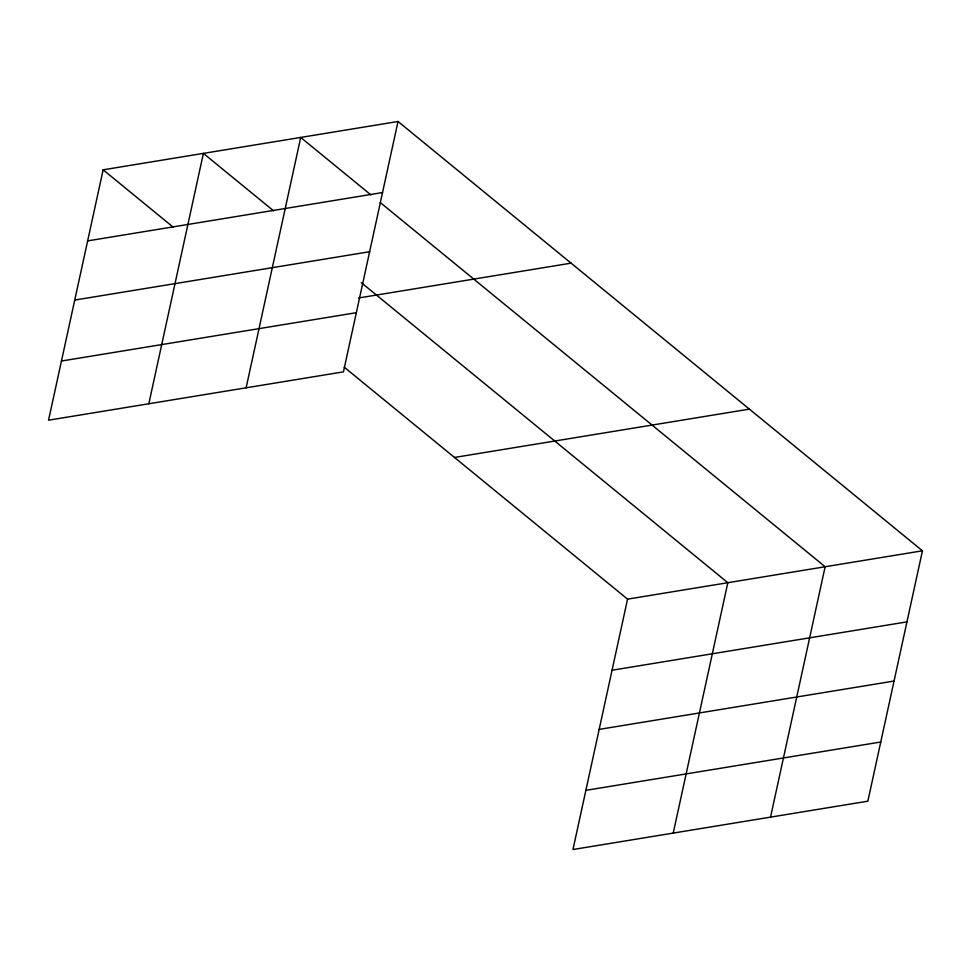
<?xml version="1.0" encoding="UTF-8"?>
<svg xmlns="http://www.w3.org/2000/svg" width="971" height="971" viewBox="0 0 971 971"><rect width="100%" height="100%" fill="white"/><g stroke="black" fill="none" stroke-linecap="round" stroke-linejoin="round"><path stroke-width="1.46" d="M103.144 169.816L48.55 420.2L343.443 371.857L398.025 121.484L103.144 169.816L173.299 227.263M148.818 403.766L203.4 153.382L273.567 210.816M246.124 387.805L300.719 137.433L370.873 194.868M344.232 367.196L627.557 599.143L572.975 849.516L867.856 801.184L922.45 550.8L398.025 121.484M673.231 833.082L727.825 582.709L361.261 282.622M770.549 817.133L825.132 566.761L380.231 202.526M87.645 240.893L382.538 192.549M74.743 300.063L369.635 251.72M358.505 298L571.094 263.153M61.452 361.03L356.345 312.686M454.501 457.462L749.394 409.131M627.557 599.143L922.45 550.8M612.07 670.221L906.95 621.877M599.168 729.391L894.048 681.047M585.877 790.345L880.758 742.014"/></g></svg>
